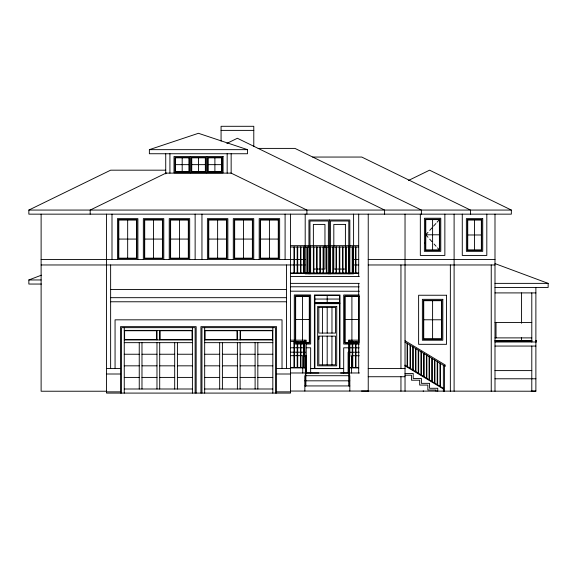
<?xml version="1.0" encoding="UTF-8"?>
<svg xmlns="http://www.w3.org/2000/svg" width="577" height="577" viewBox="0 0 577 577"><rect width="100%" height="100%" fill="white"/><g stroke="black" fill="none" stroke-linecap="round" stroke-linejoin="round"><path stroke-width="0.87" d="M302.435 343.005L302.471 296.326M318.814 339.146L318.814 336.117L335.562 336.131L335.54 364.823L318.814 364.808L318.814 336.117M327.195 302.651L327.202 295.496M331.934 364.823L331.955 336.131M314.4 368.573L314.4 294.97L340.004 294.991L339.954 368.595L343.683 368.595L343.683 372.98M343.683 368.595L343.704 347.808L359.211 347.823M351.595 372.98L351.602 355.728L359.226 355.728M405.335 365.328L405.032 365.832L443.367 388.992M428.004 237.27L425.783 234.789L428.004 232.315M429.728 230.389L431.949 227.915M433.551 226.126L435.902 223.515M437.041 222.239L439.407 219.606L425.783 219.606L425.783 249.978L439.407 249.978L439.407 219.606M408.516 180.45L429.569 170.179L511.352 210.064L511.352 214.154L28.85 214.154L28.85 210.064L110.633 170.179L165.743 170.179M166.198 172.992L90.185 210.064L90.185 214.154M226.869 143.399L237.385 138.271L384.592 210.064L384.592 214.154M41.393 284.05L28.85 284.05L28.85 279.96L41.378 275.186M149.371 149.652L198.438 133.294L247.504 149.652L247.504 153.742L149.371 153.742L149.371 149.652L247.504 149.652M494.994 342.017L536.567 341.981L536.567 340.957L535.882 340.892M221.07 130.388L253.786 130.388M258.171 148.404L294.977 148.404L421.39 210.064L421.39 214.154M312.691 157.052L361.757 157.052L470.457 210.064L470.457 214.154M175.372 164.647L189.004 164.647M191.73 164.647L205.354 164.647M208.081 164.647L221.712 164.647M165.931 173.122L231.153 173.122L231.153 153.742M28.85 210.064L511.352 210.064M425.783 234.789L439.407 234.789M467.731 234.983L481.362 234.983M118.804 239.073L136.525 239.073M144.704 239.073L162.425 239.073M170.258 239.073L188.318 239.073M208.766 239.073L226.487 239.073M234.659 239.073L252.38 239.073M260.22 239.073L278.28 239.073M290.541 245.665L358.692 245.665M290.541 247.028L358.692 247.028M41.118 259.513L305.197 259.513M353.586 259.513L358.757 259.513M368.234 259.513L494.994 259.513M41.118 264.966L305.197 264.966M353.586 264.966L358.757 264.966M368.234 264.966L494.994 264.966M313.376 269.055L324.959 269.055L324.959 224.417L313.376 224.417L313.376 272.928M290.541 272.928L358.692 272.928M290.541 273.44L358.692 273.44M290.541 276.556L359.305 276.556M28.85 279.96L41.118 279.96M290.541 283.372L359.305 283.372M494.994 283.372L548.15 283.372L548.15 287.454L494.994 287.454M110.633 289.503L286.459 289.503M494.994 292.907L535.882 292.907M110.633 297.682L286.459 297.682M314.905 299.059L339.492 299.059M110.633 301.771L286.459 301.771M295.655 319.492L309.286 319.492M345.068 319.535L358.728 319.535M423.734 319.781L441.455 319.781M494.994 322.557L531.792 322.557M124.257 330.39L192.408 330.39M204.676 330.39L272.827 330.39M494.994 337.891L531.792 337.891M124.257 339.932L192.408 339.932M204.676 339.932L272.827 339.932M290.541 340.163L306.221 340.17L306.236 372.98L318.814 372.994M358.692 340.163L348.472 340.17L348.472 356.636L349.835 356.636L349.835 340.17M494.994 340.733L531.792 340.733M494.994 340.993L531.792 340.993M535.882 340.957L536.567 340.957M290.541 341.526L305.341 341.526M348.472 341.526L358.692 341.526M124.257 342.659L192.408 342.659M204.676 342.659L272.827 342.659M494.994 346.063L535.882 346.063M124.257 354.242L139.252 354.242M141.978 354.242L156.973 354.242M159.699 354.242L174.687 354.242M177.413 354.242L192.408 354.242M204.676 354.242L219.671 354.242M222.397 354.242L237.385 354.242M240.111 354.242L255.106 354.242M257.832 354.242L272.827 354.242M304.858 355.482L306.221 355.482M348.472 355.482L349.835 355.482M306.221 356.636L304.858 356.636L304.858 340.17M124.257 365.832L139.252 365.832M141.978 365.832L156.973 365.832M159.699 365.832L174.687 365.832M177.413 365.832L192.408 365.832M204.676 365.832L219.671 365.832M222.397 365.832L237.385 365.832M240.111 365.832L255.106 365.832M257.832 365.832L272.827 365.832M290.541 367.426L305.897 367.426L305.897 373.045M348.833 367.426L358.692 367.426M290.541 367.931L305.435 367.931L305.435 373.045M349.287 367.931L358.692 367.931M106.543 368.559L120.514 368.559M276.571 368.559L290.541 368.559M342.305 368.595L310.65 368.595L339.442 368.595L339.492 303.682L314.905 303.661L314.905 368.573M368.234 368.559L405.032 368.559M335.54 368.595L338.425 368.595M494.994 370.6L531.792 370.6M290.541 372.98L359.478 372.98M405.032 373.463L413.211 373.463L413.211 378.476L421.39 378.476L421.39 383.344L429.569 383.344L429.569 388.285L437.748 388.285L437.748 391.228M106.543 374.004L120.514 374.004M276.571 374.004L290.541 374.004M405.032 375.187L411.495 375.187L411.495 380.2L419.674 380.2L419.674 385.068L427.846 385.068L427.846 390.009L436.024 390.009L436.024 391.228M368.234 376.731L405.032 376.731M124.257 377.416L139.252 377.416M141.978 377.416L156.973 377.416M159.699 377.416L174.687 377.416M177.413 377.416L192.408 377.416M204.676 377.416L219.671 377.416M222.397 377.416L237.385 377.416M240.111 377.416L255.106 377.416M257.832 377.416L272.827 377.416M494.994 378.779L535.882 378.779M304.858 380.82L349.835 380.82M304.858 385.934L349.835 385.934M124.257 388.999L192.408 388.999M204.676 388.999L272.827 388.999M290.541 391.047L368.234 391.047M423.129 391.018L423.633 391.018M443.367 391.047L444.564 391.047M531.201 391.047L535.882 391.047M106.543 391.228L41.118 391.228L41.118 214.154M106.543 391.862L120.514 391.862M276.571 391.862L290.541 391.862M290.541 286.783L359.139 286.848M290.541 291.197L359.356 291.262M359.247 295.006L343.704 294.991L343.704 344.065L359.211 344.072M314.4 303.149L340.004 303.17M304.62 344.029L294.292 344.022L294.292 294.955L310.65 294.97L310.65 344.036L306.344 344.036M290.541 347.772L304.533 347.78M306.279 347.78L310.65 347.787L310.65 372.98M290.541 352.186L305.363 352.194M359.219 352.237L348.111 352.23L348.097 372.98L340.632 373.009M290.541 355.677L302.737 355.684L302.737 372.98M494.994 263.602L548.15 283.372M230.887 172.992L306.899 210.064L306.899 214.154M405.032 340.755L445.249 365.046L445.249 366.409L405.032 342.118M405.032 365.147L443.367 388.307M429.728 239.195L431.913 241.626M434.055 244.013L436.046 246.228M437.51 247.858L439.407 249.978M535.882 287.454L535.882 391.228L361.469 391.047M531.792 292.907L531.792 342.017M531.792 346.063L531.792 391.228M521.572 292.907L521.572 323.271M521.572 337.559L521.572 341.584M496.018 322.557L496.018 337.891M494.994 214.154L494.994 391.228M491.243 264.966L491.243 391.228M486.815 214.154L486.815 255.431L462.278 255.431L462.278 214.154M474.546 219.988L474.546 249.978M454.106 214.154L454.106 391.228M450.356 264.966L450.356 391.228M444.86 214.154L444.86 255.431L420.33 255.431L420.33 214.154M444.564 365.998L444.564 391.228M443.367 365.277L443.367 391.228M440.424 363.496L440.424 386.525M439.984 363.229L439.984 386.265M437.647 361.822L437.647 384.852M437.207 361.555L437.207 384.585M434.921 360.171L434.921 383.207M434.481 359.911L434.481 382.94M432.591 219.606L432.591 249.978M432.591 300.696L432.591 338.865M432.245 358.555L432.245 381.592M431.812 358.295L431.812 381.325M429.519 356.911L429.519 379.94M429.086 356.644L429.086 379.68M426.843 355.295L426.843 378.324M426.403 355.028L426.403 378.058M424.117 353.643L424.117 376.68M423.677 353.384L423.677 376.413M421.39 351.999L421.39 375.028M420.958 351.732L420.958 374.769M418.664 350.354L418.664 373.384M418.231 350.088L418.231 373.117M415.938 348.703L415.938 371.739M415.505 348.443L415.505 371.473M413.211 347.058L413.211 370.088M412.779 346.791L412.779 369.828M410.485 345.414L410.485 368.443M410.052 345.147L410.052 368.176M407.564 343.647L407.564 366.676M407.124 343.38L407.124 366.409M405.032 214.154L405.032 391.228M400.95 264.966L400.95 368.559M400.95 376.731L400.95 391.228M368.234 214.154L368.234 391.228M358.692 214.154L358.692 276.556M358.692 283.372L358.692 372.98M355.966 247.028L355.966 272.928M355.966 341.526L355.966 367.426M355.454 247.028L355.454 272.928M355.454 341.526L355.454 367.426M353.586 214.154L353.586 273.83L305.197 273.83L305.197 214.154M352.735 247.028L352.735 272.928M352.735 341.526L352.735 367.426M352.222 247.028L352.222 272.928M352.222 341.526L352.222 367.426M351.905 296.362L351.905 342.702M349.835 273.83L349.835 219.988L308.947 219.988L308.947 273.83M349.835 391.047L349.835 375.714L304.858 375.714L304.858 391.047M349.496 247.028L349.496 272.928M349.496 341.526L349.496 367.426M349.323 355.872L349.323 385.934M348.984 247.028L348.984 272.928M348.984 356.709L348.984 367.426M348.811 273.83L348.811 221.013L330.412 221.013L330.412 273.83M348.811 355.872L348.811 385.934M346.258 247.028L346.258 272.928M345.746 247.028L345.746 272.928M343.019 247.028L343.019 272.928M342.507 247.028L342.507 272.928M339.781 247.028L339.781 272.928M339.269 247.028L339.269 272.928M336.542 247.028L336.542 272.928M336.038 247.028L336.038 272.928M333.311 247.028L333.311 272.928M332.799 247.028L332.799 272.928M331.97 307.44L331.97 333.066M330.073 247.028L330.073 272.928M329.561 247.028L329.561 272.928M329.388 219.988L329.388 273.83M328.371 273.83L328.371 221.013L309.964 221.013L309.964 273.83M327.195 307.433L327.195 333.066M327.188 336.124L327.188 364.815M326.834 247.028L326.834 272.928M326.322 247.028L326.322 272.928M323.596 247.028L323.596 272.928M323.084 247.028L323.084 272.928M322.428 307.433L322.428 333.066M322.42 336.124L322.42 364.815M320.358 247.028L320.358 272.928M319.846 247.028L319.846 272.928M317.126 247.028L317.126 272.928M316.614 247.028L316.614 272.928M313.888 247.028L313.888 272.928M310.65 247.028L310.65 272.928M310.137 247.028L310.137 272.928M307.411 247.028L307.411 272.928M306.899 247.028L306.899 272.928M305.875 355.872L305.875 385.934M305.37 355.872L305.37 385.934M304.858 367.426L304.872 367.931M304.173 247.028L304.173 272.928M304.173 341.526L304.173 367.426M303.661 247.028L303.661 272.928M303.661 341.526L303.661 367.426M300.934 247.028L300.934 272.928M300.934 341.526L300.934 367.426M300.429 247.028L300.429 272.928M300.429 341.526L300.429 367.426M297.703 247.028L297.703 272.928M297.703 341.526L297.703 367.426M297.191 247.028L297.191 272.928M297.191 341.526L297.191 367.426M294.465 247.028L294.465 272.928M294.465 341.526L294.465 367.426M293.953 247.028L293.953 272.928M293.953 341.526L293.953 367.426M290.541 214.154L290.541 393.088L106.543 393.088L106.543 214.154M286.459 264.966L286.459 368.559M285.096 214.154L285.096 259.513M282.023 368.559L282.023 319.831L115.061 319.831L115.061 368.559M279.643 259.513L279.643 218.625L259.196 218.625L259.196 259.513M276.571 393.088L276.571 326.647L200.926 326.647L200.926 393.088M275.554 393.088L275.554 327.664L201.95 327.664L201.95 393.088M272.827 327.664L272.827 393.088M269.416 219.988L269.416 258.15M257.832 342.659L257.832 388.999M255.106 342.659L255.106 388.999M253.786 146.435L253.786 126.298L221.07 126.298L221.07 141.084M253.743 259.513L253.743 218.625L233.296 218.625L233.296 259.513M243.523 219.988L243.523 258.15M240.111 330.39L240.111 339.932M240.111 342.659L240.111 388.999M237.385 330.39L237.385 339.932M237.385 342.659L237.385 388.999M227.85 259.513L227.85 218.625L207.403 218.625L207.403 259.513M227.165 153.742L227.165 173.122M222.397 342.659L222.397 388.999M219.671 342.659L219.671 388.999M217.623 219.988L217.623 258.15M214.896 157.831L214.896 171.456M206.717 156.468L206.717 172.819M204.676 327.664L204.676 393.088M201.95 214.154L201.95 259.513M198.546 157.831L198.546 171.456M196.158 393.088L196.158 326.647L120.514 326.647L120.514 393.088M195.134 214.154L195.134 259.513M195.134 393.088L195.134 327.664L121.531 327.664L121.531 393.088M192.408 327.664L192.408 393.088M190.367 156.468L190.367 172.819M189.682 259.513L189.682 218.625L169.241 218.625L169.241 259.513M182.188 157.831L182.188 171.456M179.461 219.988L179.461 258.15M177.413 342.659L177.413 388.999M174.687 342.659L174.687 388.999M169.919 153.742L169.919 173.122M165.729 153.742L165.729 173.886M163.789 259.513L163.789 218.625L143.341 218.625L143.341 259.513M159.699 330.39L159.699 339.932M159.699 342.659L159.699 388.999M156.973 330.39L156.973 339.932M156.973 342.659L156.973 388.999M153.561 219.988L153.561 258.15M141.978 342.659L141.978 388.999M139.252 342.659L139.252 388.999M137.889 259.513L137.889 218.625L117.441 218.625L117.441 259.513M127.668 219.988L127.668 258.15M124.257 327.664L124.257 393.088M111.996 214.154L111.996 259.513M110.633 264.966L110.633 368.559M318.836 307.433L318.814 333.066L335.569 333.066L335.583 307.44L318.836 307.433M336.744 306.423L336.701 365.847L317.653 365.832L317.653 306.409L336.744 306.423M358.75 296.369L358.714 342.709L345.068 342.702L345.068 296.354L358.75 296.369M359.089 296.03L359.053 343.048L344.721 343.041L344.721 296.015L359.089 296.03M424.42 243.162L424.376 251.341L440.77 251.341L440.77 218.243L424.42 218.243L424.42 243.162M531.792 340.892L531.114 340.993L531.792 340.892M223.075 156.468L174.009 156.468L174.009 172.819L223.075 172.819L223.075 156.468M189.343 157.485L175.033 157.485L175.033 171.802L189.343 171.802L189.343 157.485M205.7 157.485L191.384 157.485L191.384 171.802L205.7 171.802L205.7 157.485M222.051 157.485L207.742 157.485L207.742 171.802L222.051 171.802L222.051 157.485M189.004 157.831L175.372 157.831L175.372 171.456L189.004 171.456L189.004 157.831M205.354 157.831L191.73 157.831L191.73 171.456L205.354 171.456L205.354 157.831M221.712 157.831L208.081 157.831L208.081 171.456L221.712 171.456L221.712 157.831M482.725 218.625L466.367 218.625L466.389 251.341L482.725 251.341L482.725 218.625M439.753 219.267L425.437 219.267L425.437 250.317L439.753 250.317L439.753 219.267M136.864 219.649L118.465 219.649L118.465 258.496L136.864 258.496L136.864 219.649M162.764 219.649L144.365 219.649L144.365 258.496L162.764 258.496L162.764 219.649M188.657 219.649L170.258 219.649L170.258 258.496L188.657 258.496L188.657 219.649M226.826 219.649L208.427 219.649L208.427 258.496L226.826 258.496L226.826 219.649M252.719 219.649L234.32 219.649L234.32 258.496L252.719 258.496L252.719 219.649M278.619 219.649L260.22 219.649L260.22 258.496L278.619 258.496L278.619 219.649M481.701 219.649L467.392 219.649L467.392 250.317L481.701 250.317L481.701 219.649M136.525 219.988L118.804 219.988L118.804 258.15L136.525 258.15L136.525 219.988M162.425 219.988L144.704 219.988L144.704 258.15L162.425 258.15L162.425 219.988M188.318 219.988L170.604 219.988L170.604 258.15L188.318 258.15L188.318 219.988M226.487 219.988L208.766 219.988L208.766 258.15L226.487 258.15L226.487 219.988M252.38 219.988L234.659 219.988L234.659 258.15L252.38 258.15L252.38 219.988M278.28 219.988L260.559 219.988L260.559 258.15L278.28 258.15L278.28 219.988M481.362 219.988L467.731 219.988L467.731 249.978L481.362 249.978L481.362 219.988M345.407 224.417L333.816 224.417L333.816 269.055L345.407 269.055L345.407 224.417M446.562 295.244L418.621 295.244L418.621 344.318L446.562 344.318L446.562 295.244M442.819 299.333L422.371 299.333L422.371 340.228L442.819 340.228L442.819 299.333M441.794 300.357L423.395 300.357L423.395 339.204L441.794 339.204L441.794 300.357M441.455 300.696L423.734 300.696L423.734 338.865L441.455 338.865L441.455 300.696M156.634 330.729L124.603 330.729L124.603 339.593L156.634 339.593L156.634 330.729M192.069 330.729L160.038 330.729L160.038 339.593L192.069 339.593L192.069 330.729M237.046 330.729L205.015 330.729L205.015 339.593L237.046 339.593L237.046 330.729M272.488 330.729L240.458 330.729L240.458 339.593L272.488 339.593L272.488 330.729M339.492 295.503L314.905 295.482L314.905 302.637L339.492 302.658L339.492 295.503M309.625 295.994L295.316 295.979L295.316 343.005L309.625 343.012L309.625 295.994M309.286 296.333L295.655 296.318L295.655 342.666L309.286 342.673L309.286 296.333"/></g></svg>
